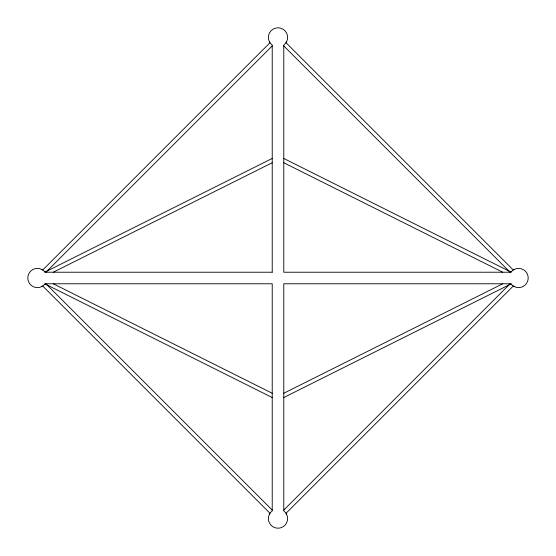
<?xml version="1.0" encoding="UTF-8"?>
<svg xmlns="http://www.w3.org/2000/svg" width="556" height="556" viewBox="0 0 556 556"><rect width="100%" height="100%" fill="white"/><g stroke="black" fill="none" stroke-linecap="round" stroke-linejoin="round"><path stroke-width="0.83" d="M286.535 41.874L286.027 42.729L513.271 269.973L514.126 269.465M269.465 514.126L269.973 513.271L42.729 286.027L41.874 286.535M44.341 284.686L44.994 283.935L272.225 397.554M511.659 271.314L511.006 272.065L283.775 158.446M45.919 272.225L272.225 45.919M283.775 510.081L510.081 283.775M272.225 158.446L44.994 272.065L44.341 271.314M53.272 272.225L272.225 162.748M283.775 393.252L502.728 283.775M283.775 397.554L511.006 283.935L511.659 284.686M283.775 162.748L502.728 272.225M53.272 283.775L272.225 393.252M514.126 286.535L513.271 286.027L286.027 513.271L286.535 514.126M41.874 269.465L42.729 269.973L269.973 42.729L269.465 41.874M283.775 45.919L510.081 272.225M45.919 283.775L272.225 510.081M272.225 272.225L45.119 272.225A9.626 9.626 0 0 0 30.948 270.883A9.626 9.626 0 0 0 30.948 285.117A9.626 9.626 0 0 0 45.119 283.775L272.225 283.775L272.225 510.881A9.626 9.626 0 0 0 270.883 525.052A9.626 9.626 0 0 0 285.117 525.052A9.626 9.626 0 0 0 283.775 510.881L283.775 283.775L510.881 283.775A9.626 9.626 0 0 0 525.052 285.117A9.626 9.626 0 0 0 525.052 270.883A9.626 9.626 0 0 0 510.881 272.225L283.775 272.225L283.775 45.119A9.626 9.626 0 0 0 285.117 30.948A9.626 9.626 0 0 0 270.883 30.948A9.626 9.626 0 0 0 272.225 45.119L272.225 272.225"/></g></svg>
